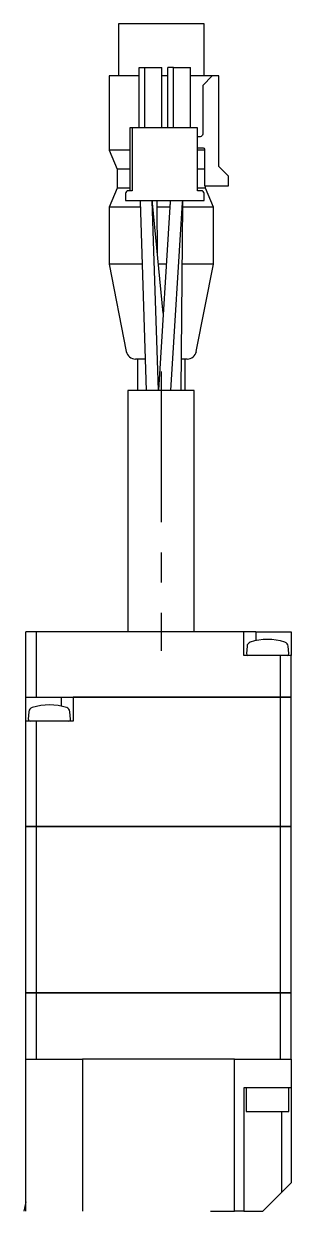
# Model space of a CAD drawing. Extents: x 0 to 847, y -8 to 672.
# Drawn here: x 152.8 to 181, y 342 to 467 of the extents above; entities that cross this region are included whole.
import ezdxf

# ---------------------------------------------------------------- set-up
doc = ezdxf.new("R2010")
doc.units = 0
doc.header["$LTSCALE"] = 0.5
doc.linetypes.add('CENTER', pattern=[50.8, 31.75, -6.35, 6.35, -6.35])
doc.layers.add('MSM_CENTER', color=1, linetype='CENTER')
doc.layers.add('MSM_CONTINUOUS', color=7, linetype='CONTINUOUS')

msp = doc.modelspace()

# ---------------------------------------------------------------- linework, layer by layer
at = {"layer": 'MSM_CENTER'}
msp.add_line((167.27, 430.45), (167.27, 401.05), dxfattribs=at)
at = {"layer": 'MSM_CONTINUOUS'}
for p, q in [((171.8, 467.05), (162.8, 467.05)), ((162.8, 467.05), (162.8, 461.55)), ((171.8, 461.55), (171.8, 467.05)), ((164.97, 461.55), (161.8, 461.55)), ((161.8, 461.55), (161.8, 453.75)), ((164.97, 456.1), (164.97, 462.45)), ((164.97, 462.45), (165.57, 462.45)), ((165.57, 456.1), (165.57, 462.45)), ((165.57, 462.45), (167.37, 462.45)), ((167.37, 456.1), (167.37, 462.45)), ((167.97, 461.55), (167.37, 461.55)), ((167.97, 456.1), (167.97, 462.45)), ((168.57, 462.45), (167.97, 462.45)), ((168.57, 456.1), (168.57, 462.45)), ((168.57, 462.45), (170.37, 462.45)), ((170.37, 456.1), (170.37, 462.45)), ((172.65, 461.55), (170.37, 461.55)), ((172.66, 461.56), (171.66, 460.56)), ((173.36, 461.56), (172.66, 461.56)), ((173.36, 452.02), (173.36, 461.56)), ((171.66, 460.56), (171.66, 455.43)), ((164.14, 456.1), (163.99, 456.1)), ((163.99, 456.1), (163.99, 449.47)), ((164.24, 456.1), (164.14, 456.1)), ((164.24, 456.1), (164.24, 449.47)), ((171.1, 456.1), (164.24, 456.1)), ((171.1, 449.47), (171.1, 456.1)), ((171.35, 455.15), (171.1, 455.15)), ((171.38, 455.15), (171.35, 455.15)), ((163.99, 453.75), (161.8, 453.75)), ((161.8, 453.75), (162.65, 451.75)), ((171.1, 454), (171.35, 454)), ((171.85, 453.75), (171.1, 453.75)), ((171.35, 454), (171.7, 454)), ((171.85, 453.85), (171.85, 450)), ((163.99, 451.75), (162.65, 451.75)), ((162.65, 451.75), (162.65, 449.75)), ((171.85, 451.75), (171.1, 451.75)), ((174.38, 451), (173.36, 452.02)), ((174.38, 450), (174.38, 451)), ((162.65, 449.75), (161.8, 447.75)), ((163.99, 449.75), (162.65, 449.75)), ((163.53, 449.17), (163.53, 448.45)), ((164.24, 449.47), (163.83, 449.47)), ((171.95, 449.75), (171.1, 449.75)), ((171.51, 449.47), (171.1, 449.47)), ((171.81, 448.45), (171.81, 449.17)), ((171.85, 450), (174.38, 450)), ((171.95, 449.75), (171.95, 450)), ((172.8, 447.75), (171.95, 449.75)), ((165.12, 447.75), (161.8, 447.75)), ((161.8, 447.75), (161.8, 441.75)), ((163.53, 448.45), (171.81, 448.45)), ((165.05, 448.45), (165.06, 448.33)), ((165.06, 448.33), (165.7, 428.45)), ((166.35, 448.37), (166.35, 448.45)), ((167, 428.46), (166.35, 448.37)), ((166.38, 448.17), (166.36, 448.45)), ((167.51, 436.6), (166.38, 448.17)), ((168.21, 447.75), (166.84, 447.75)), ((166.86, 447.78), (166.85, 448.45)), ((166.89, 442.93), (166.86, 447.78)), ((168.24, 448.32), (167, 428.46)), ((168.23, 448.33), (168.2, 447.67)), ((168.24, 448.45), (168.23, 448.33)), ((168.25, 448.45), (168.24, 448.32)), ((168.3, 428.45), (169.54, 448.24)), ((169.4, 428.45), (169.55, 448.11)), ((172.8, 447.75), (169.51, 447.75)), ((169.54, 448.24), (169.55, 448.45)), ((169.55, 448.11), (169.55, 448.45)), ((172.8, 441.75), (172.8, 447.75)), ((165.27, 441.75), (161.8, 441.75)), ((161.8, 441.75), (163.61, 432.55)), ((167.83, 441.75), (167.01, 441.75)), ((172.8, 441.75), (169.5, 441.75)), ((170.99, 432.55), (172.8, 441.75)), ((165.59, 431.75), (164.59, 431.75)), ((164.8, 431.75), (164.8, 428.45)), ((170.01, 431.75), (169.42, 431.75)), ((169.8, 428.45), (169.8, 431.75)), ((167.27, 428.45), (163.77, 428.45)), ((163.77, 428.45), (163.77, 403.05)), ((170.77, 428.45), (167.27, 428.45)), ((170.77, 403.05), (170.77, 428.45)), ((153, 396.16), (153, 403.05)), ((154.15, 403.05), (153, 403.05)), ((154.15, 396.16), (154.15, 403.05)), ((176, 403.05), (154.15, 403.05)), ((176, 400.55), (176, 403.05)), ((177.25, 403.05), (176, 403.05)), ((177.25, 403.05), (177.25, 402.11)), ((177.25, 403.05), (181, 403.05)), ((181, 403.05), (181, 400.55)), ((176.34, 401.52), (176.27, 400.75)), ((180.73, 400.75), (180.66, 401.52)), ((179.85, 400.55), (176, 400.55)), ((179.85, 396.16), (179.85, 400.55)), ((181, 400.55), (179.85, 400.55)), ((181, 396.16), (181, 400.55)), ((153, 396.16), (154.15, 396.16)), ((153, 393.65), (153, 396.15)), ((153, 396.15), (156.75, 396.15)), ((154.15, 396.16), (179.85, 396.16)), ((156.75, 396.15), (156.75, 395.22)), ((158, 396.15), (158, 393.65)), ((179.85, 396.15), (158, 396.15)), ((179.85, 396.16), (181, 396.16)), ((179.85, 382.55), (179.85, 396.15)), ((181, 396.15), (179.85, 396.15)), ((181, 382.55), (181, 396.15)), ((153.34, 394.63), (153.27, 393.86)), ((157.73, 393.86), (157.66, 394.63)), ((153, 382.55), (153, 393.65)), ((154.15, 393.65), (153, 393.65)), ((154.15, 382.55), (154.15, 393.65)), ((158, 393.65), (154.15, 393.65)), ((153, 382.55), (154.15, 382.55)), ((153, 365.05), (153, 382.54)), ((154.15, 382.54), (153, 382.54)), ((153.01, 382.55), (153.01, 382.54)), ((154.15, 382.55), (179.85, 382.55)), ((154.15, 365.05), (154.15, 382.54)), ((179.85, 382.54), (154.15, 382.54)), ((154.16, 382.55), (154.16, 382.54)), ((179.84, 382.55), (179.84, 382.54)), ((179.85, 382.55), (181, 382.55)), ((179.85, 365.05), (179.85, 382.54)), ((181, 382.54), (179.85, 382.54)), ((180.99, 382.55), (180.99, 382.54)), ((181, 365.05), (181, 382.54)), ((153, 365.05), (154.15, 365.05)), ((153, 358.05), (153, 365.04)), ((154.15, 365.04), (153, 365.04)), ((153.01, 365.05), (153.01, 365.04)), ((154.15, 365.05), (179.85, 365.05)), ((154.15, 358.05), (154.15, 365.04)), ((179.85, 365.04), (154.15, 365.04)), ((154.16, 365.05), (154.16, 365.04)), ((179.84, 365.05), (179.84, 365.04)), ((179.85, 365.05), (181, 365.05)), ((179.85, 358.05), (179.85, 365.04)), ((181, 365.04), (179.85, 365.04)), ((180.99, 365.05), (180.99, 365.04)), ((181, 358.05), (181, 365.04)), ((153, 342.05), (153, 358.05)), ((153, 358.05), (159, 358.05)), ((159, 358.05), (159, 342.05)), ((175, 358.05), (159, 358.05)), ((175, 342.05), (175, 358.05)), ((175, 358.05), (181, 358.05)), ((181, 358.05), (181, 355.05)), ((176, 355.05), (176, 342.05)), ((181, 355.05), (176, 355.05)), ((176.25, 355.05), (176.25, 352.55)), ((180.75, 352.55), (180.75, 355.05)), ((181, 355.05), (181, 345.05)), ((176.25, 352.55), (178.5, 352.55)), ((178.5, 352.55), (180.75, 352.55)), ((180, 344.05), (180, 352.55)), ((180, 344.05), (181, 345.05)), ((179, 343.05), (180, 344.05)), ((153, 343.03), (152.79, 342.05)), ((179, 343.05), (178, 342.05)), ((172.5, 342.05), (175, 342.05)), ((176, 342.05), (175, 342.05)), ((176, 342.05), (178, 342.05))]:
    msp.add_line(p, q, dxfattribs=at)
at = {"layer": 'MSM_CONTINUOUS', "extrusion": (0, 0, -1)}
for centre, radius, start, end in [((-171.38, 455.43), 0.28, 180, 270), ((-171.7, 453.85), 0.15, 90, 180)]:
    msp.add_arc(centre, radius, start, end, dxfattribs=at)
at = {"layer": 'MSM_CONTINUOUS'}
for centre, radius, start, end in [((163.83, 449.17), 0.3, 90, 180), ((171.51, 449.17), 0.3, 360, 90), ((164.59, 432.75), 1, 191.1187, 270), ((170.01, 432.75), 1, 270, 348.8813), ((176.83, 401.48), 0.5, 107.6292, 175), ((178.5, 396.24), 6, 72.3708, 107.6292), ((180.17, 401.48), 0.5, 5, 72.3708), ((176.47, 400.74), 0.2, 175, 251.8051), ((180.53, 400.74), 0.2, 288.1949, 5), ((153.83, 394.59), 0.5, 107.6292, 175), ((155.5, 389.35), 6, 72.3708, 107.6292), ((157.17, 394.59), 0.5, 5, 72.3708), ((153.47, 393.85), 0.2, 175, 270), ((157.53, 393.85), 0.2, 270, 5)]:
    msp.add_arc(centre, radius, start, end, dxfattribs=at)

doc.saveas('drawing.dxf')
